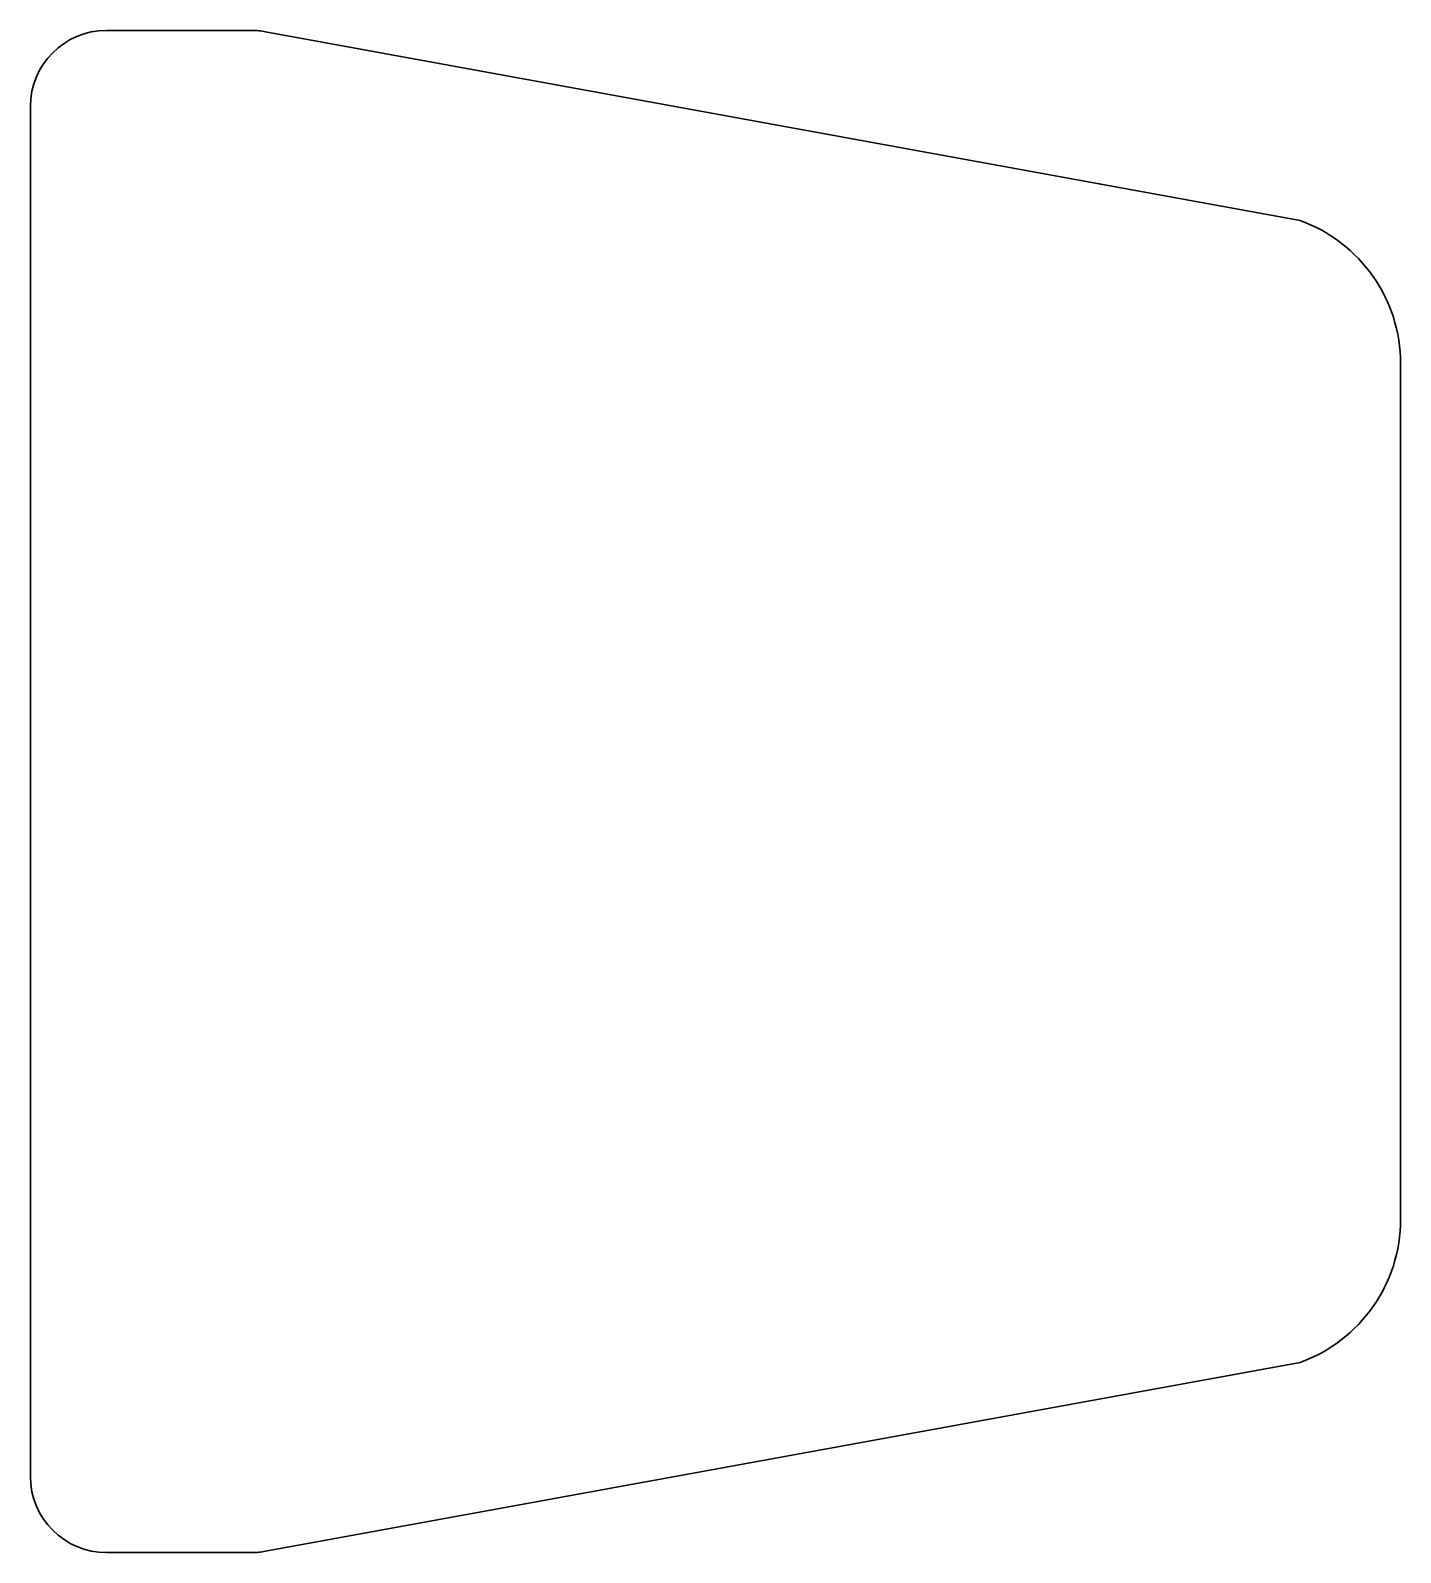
# Model space of a CAD drawing. Header units: millimetres. Extents: x 25 to 29.5, y 10 to 15.
import ezdxf

# ---------------------------------------------------------------- set-up
doc = ezdxf.new("R2010")
doc.units = ezdxf.units.MM
doc.header["$MEASUREMENT"] = 0
doc.layers.add('Ax', color=254, linetype='Continuous', lineweight=30)

msp = doc.modelspace()

# ---------------------------------------------------------------- linework, layer by layer
at = {"layer": 'Ax'}
for p, q in [((25.25, 15), (25.7274, 15)), ((25.7723, 14.9959), (29.17, 14.3756)), ((25, 14.75), (25, 10.25)), ((29.5, 13.9054), (29.5, 11.0946)), ((25.7723, 10.0041), (29.17, 10.6244)), ((25.25, 10), (25.7274, 10))]:
    msp.add_line(p, q, dxfattribs=at)
for centre, radius, start, end in [((25.25, 14.75), 0.25, 90, 180), ((25.7274, 14.75), 0.25, 79.6541, 90), ((29, 13.9054), 0.5, 0, 70.1181), ((29, 11.0946), 0.5, 289.8819, 0), ((25.25, 10.25), 0.25, 180, 270), ((25.7274, 10.25), 0.25, 270, 280.3459)]:
    msp.add_arc(centre, radius, start, end, dxfattribs=at)

doc.saveas('drawing.dxf')
